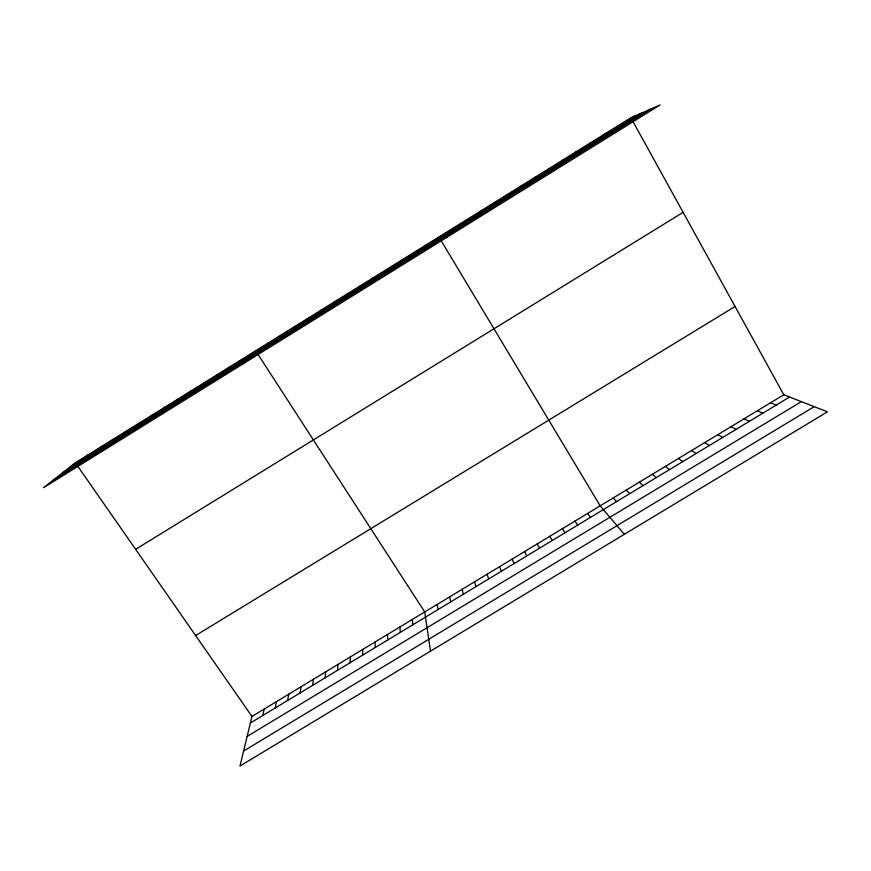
<?xml version="1.0" encoding="UTF-8"?>
<svg xmlns="http://www.w3.org/2000/svg" width="871" height="871" viewBox="0 0 871 871"><rect width="100%" height="100%" fill="white"/><g stroke="black" fill="none" stroke-linecap="round" stroke-linejoin="round"><path stroke-width="1.31" d="M362.641 655.144L362.717 649.461M350.109 662.711L350.36 656.93M337.589 670.278L338.013 664.399M325.09 677.834L325.678 671.868M312.602 685.39L313.364 679.315M300.136 692.924L301.05 686.762M359.908 286.755L360.028 285.982M287.67 700.458L288.758 694.198M275.225 707.981L276.477 701.623M262.792 715.505L264.218 709.038M783.802 394.77L251.959 716.452L239.971 766.045L827.45 411.82L783.802 394.77L632.803 121.189M346.614 295.008L346.93 294.115M333.343 303.25L333.854 302.248M320.093 311.48L320.789 310.359M306.853 319.701L307.735 318.459M293.625 327.91L294.703 326.56M280.418 336.119L281.681 334.649M267.223 344.306L268.671 342.728M243.292 363.708L255.682 350.795M240.886 360.67L242.704 358.852M227.745 368.825L229.737 366.898M214.614 376.98L216.792 374.944M201.495 385.134L203.858 382.968M188.397 393.267L190.945 390.992M175.311 401.389L178.043 399.005M162.235 409.512L165.152 407.007M149.181 417.612L152.283 414.999M136.148 425.712L139.425 422.99M123.116 433.802L126.589 430.96M110.105 441.88L113.763 438.93M97.117 449.948L100.949 446.888M84.139 458.004L88.145 454.836M71.172 466.061L634.741 116.083M62.592 472.79L642.602 112.631M53.218 480.139L651.203 108.853M135.626 549.329L683.114 212.361M195.637 635.536L735.07 306.483M250.38 723.006L789.562 397.024M247.135 736.42L801.353 401.629M243.608 751.031L814.211 406.648M617.082 126.339L620.718 124.793M603.287 134.918L606.706 133.492M589.493 143.475L592.716 142.169M575.731 152.033L578.747 150.846M561.969 160.569L564.789 159.524M548.24 169.105L550.853 168.179M534.511 177.619L536.928 176.824M520.814 186.133L523.025 185.458M507.129 194.636L509.132 194.081M493.454 203.128L495.261 202.693M479.801 211.599L481.413 211.294M466.159 220.069L467.575 219.884M452.539 228.529L453.758 228.474M438.94 236.977L446.671 237.456M425.745 245.176L426.572 245.35M770.585 402.761L776.159 405.124M757.389 410.753L762.778 413.213M412.571 253.352L413.202 253.657M744.204 418.722L749.408 421.303M731.03 426.692L736.049 429.37M717.878 434.64L722.712 437.438M704.737 442.588L709.386 445.495M691.618 450.525L696.081 453.541M678.509 458.462L682.788 461.576M665.411 466.377L669.505 469.611M652.335 474.292L656.244 477.624M639.27 482.186L643.005 485.637M626.216 490.079L629.766 493.628M613.184 497.962L616.559 501.62M624.289 534.326L600.173 505.844L440.933 240.309M587.544 513.476L590.56 517.341M574.936 521.098L577.778 525.071M77.552 465.909L251.959 716.452M562.339 528.719L565.007 532.791M257.772 354.018L424.721 611.954L430.503 651.17M549.764 536.329L552.247 540.499M537.2 543.929L539.508 548.197M524.647 551.517L526.781 555.894M512.104 559.106L514.075 563.581M499.584 566.673L501.38 571.256M487.074 574.25L488.696 578.921M474.575 581.806L476.023 586.586M462.087 589.351L463.372 594.24M449.621 596.896L450.732 601.883M437.166 604.43L438.102 609.515M412.299 619.477L412.887 624.757M373.147 277.838L373.202 278.491M399.887 626.978L400.301 632.368M387.486 634.48L387.737 639.967M375.096 641.971L375.183 647.556M75.363 462.773L43.55 487.706L660.087 104.956L630.909 117.759L75.363 462.773"/></g></svg>
